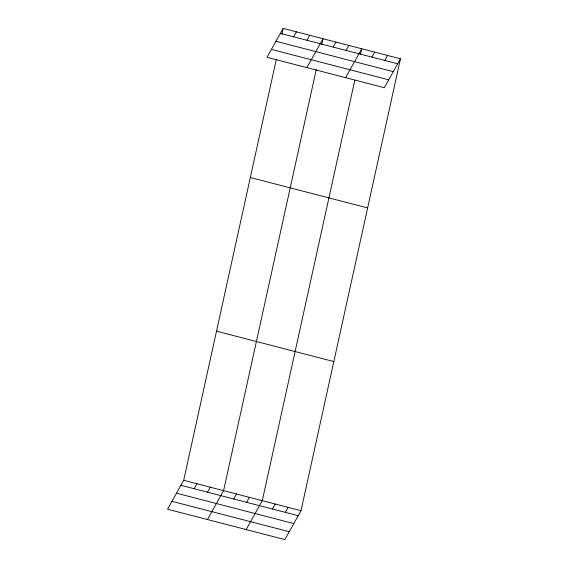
<?xml version="1.0" encoding="UTF-8"?>
<svg xmlns="http://www.w3.org/2000/svg" width="568" height="568" viewBox="0 0 568 568"><rect width="100%" height="100%" fill="white"/><g stroke="black" fill="none" stroke-linecap="round" stroke-linejoin="round"><path stroke-width="0.85" d="M400.461 58.795L384.309 87.692L266.995 57.297L283.141 28.4L400.461 58.795L301.004 510.703L284.859 539.6L167.539 509.205L183.691 480.308L276.247 59.754M281.842 34.328L283.141 28.4M316.319 69.239L223.579 490.645L207.426 519.543M321.729 44.666L323.029 38.73L306.883 67.627M354.844 80.116L262.288 500.671L246.143 529.568M360.439 54.698L361.745 48.763L345.6 77.66M293.649 36.835L296.439 31.843M306.947 40.278L309.738 35.287M333.146 47.066L335.936 42.075M346.054 50.41L348.844 45.419M371.862 57.098L374.653 52.107M384.77 60.442L387.553 55.451M194.199 488.743L196.982 483.751M207.49 492.186L210.281 487.195M233.689 498.974L236.48 493.99M246.597 502.318L249.387 497.327M272.406 509.006L275.196 504.015M285.313 512.35L288.104 507.359M280.358 33.391L397.671 63.786M275.949 41.279L393.262 71.674M271.405 49.409L388.718 79.804M250.325 177.528L367.638 207.924M216.507 331.179L333.828 361.575M183.691 480.308L301.004 510.703M180.901 485.299L298.214 515.694M176.492 493.187L293.805 523.582M171.948 501.317L289.268 531.712"/></g></svg>
